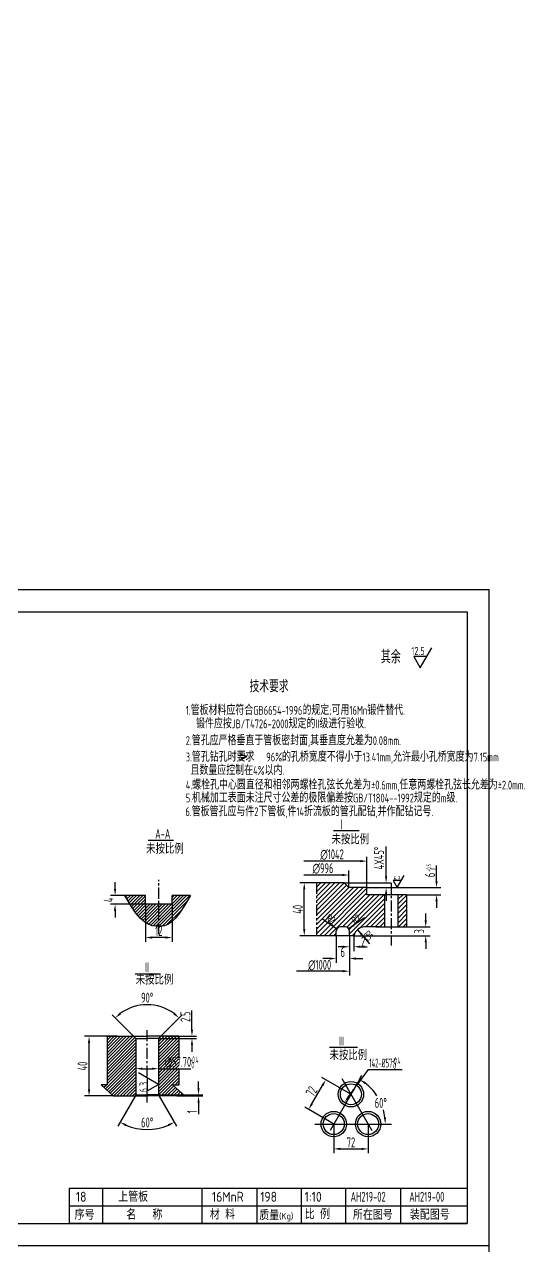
# Model space of a CAD drawing. Extents: x -1819 to 594, y -265 to 873.
# Drawn here: x -1095 to -871, y 304 to 856 of the extents above; entities that cross this region are included whole.
import ezdxf

# ---------------------------------------------------------------- set-up
doc = ezdxf.new("R2010")
doc.units = 0
doc.header["$LTSCALE"] = 2
doc.header["$MEASUREMENT"] = 0
doc.linetypes.add('CENTERX2', pattern=[4, 2.5, -0.5, 0.5, -0.5])
doc.linetypes.add('PHANTOMX2', pattern=[5, 2.5, -0.5, 0.5, -0.5, 0.5, -0.5])
doc.layers.get('0').update_dxf_attribs({"linetype": 'CONTINUOUS'})
doc.layers.get('DEFPOINTS').update_dxf_attribs({"linetype": 'CONTINUOUS'})
for name, color, linetype in [('16CEN', 6, 'CENTERX2'), ('16CON', 4, 'CONTINUOUS'), ('16CON2', 3, 'CONTINUOUS'), ('16DIM', 3, 'CONTINUOUS'), ('16TXT', 3, 'CONTINUOUS'), ('PHANTOMX2', 3, 'PHANTOMX2')]:
    doc.layers.add(name, color=color, linetype=linetype)
doc.styles.add('HZ', font='ascii.shx', dxfattribs={"width": 0.7, "bigfont": 'hztxt2.shx'})
doc.styles.get("Standard").update_dxf_attribs({"font": 'ascii.shx', "width": 0.75})
doc.dimstyles.get("Standard").update_dxf_attribs({"dimtxt": 4.5, "dimasz": 3, "dimexe": 2, "dimexo": 0.0625, "dimgap": 0.7, "dimtad": 1, "dimdec": 4, "dimzin": 0, "dimtxsty": 'HZ', "dimcen": 0.09, "dimazin": 3, "dimtfac": 1, "dimtdec": 4, "dimtofl": 0, "dimtmove": 0, "dimatfit": 3, "dimtolj": 1, "dimtzin": 0})

# ---------------------------------------------------------------- blocks, each defined once
blk = doc.blocks.new('*D257')
at = {"color": 0, "linetype": 'BYBLOCK'}
for p, q in [((-44.76, 786), (-44.76, 789)), ((-67.35, 783), (-42.76, 783)), ((-77.23, 779), (-42.76, 779)), ((-44.76, 776), (-44.76, 773))]:
    blk.add_line(p, q, dxfattribs=at)
for points in [[(-45.26, 786), (-44.26, 786), (-44.76, 783)], [(-45.26, 776), (-44.26, 776), (-44.76, 779)]]:
    blk.add_solid(points, dxfattribs=at)
at = {"layer": 'DEFPOINTS', "color": 0, "linetype": 'BYBLOCK'}
for p in [(-67.41, 783), (-44.76, 783), (-77.3, 779)]:
    blk.add_point(p, dxfattribs=at)
at = {"color": 0, "linetype": 'BYBLOCK', "insert": (-47.71, 781), "char_height": 4.5, "attachment_point": 5, "rotation": 90, "style": 'HZ'}
blk.add_mtext('\\A1;3', dxfattribs=at)
blk = doc.blocks.new('*D259')
at = {"color": 0, "linetype": 'BYBLOCK'}
for p, q in [((-94.22, 802.96), (-101.75, 802.96)), ((-99.75, 782), (-99.75, 799.96)), ((-94.22, 779), (-101.75, 779))]:
    blk.add_line(p, q, dxfattribs=at)
for points in [[(-100.25, 799.96), (-99.25, 799.96), (-99.75, 802.96)], [(-100.25, 782), (-99.25, 782), (-99.75, 779)]]:
    blk.add_solid(points, dxfattribs=at)
at = {"layer": 'DEFPOINTS', "color": 0, "linetype": 'BYBLOCK'}
for p in [(-99.75, 802.96), (-94.16, 802.96), (-94.16, 779)]:
    blk.add_point(p, dxfattribs=at)
at = {"color": 0, "linetype": 'BYBLOCK', "insert": (-102.7, 790.98), "char_height": 4.5, "attachment_point": 5, "rotation": 90, "style": 'HZ'}
blk.add_mtext('\\A1;40', dxfattribs=at)
blk = doc.blocks.new('*D256')
at = {"color": 0, "linetype": 'BYBLOCK'}
for p, q in [((-85.3, 778.94), (-85.3, 766.67)), ((-79.3, 778.94), (-79.3, 766.67)), ((-88.3, 768.67), (-91.3, 768.67)), ((-76.3, 768.67), (-73.3, 768.67))]:
    blk.add_line(p, q, dxfattribs=at)
for points in [[(-88.3, 769.17), (-88.3, 768.17), (-85.3, 768.67)], [(-76.3, 769.17), (-76.3, 768.17), (-79.3, 768.67)]]:
    blk.add_solid(points, dxfattribs=at)
at = {"layer": 'DEFPOINTS', "color": 0, "linetype": 'BYBLOCK'}
for p in [(-85.3, 779), (-79.3, 779), (-85.3, 768.67)]:
    blk.add_point(p, dxfattribs=at)
at = {"color": 0, "linetype": 'BYBLOCK', "insert": (-82.3, 771.62), "char_height": 4.5, "attachment_point": 5, "style": 'HZ'}
blk.add_mtext('\\A1;6', dxfattribs=at)
blk = doc.blocks.new('*D255')
at = {"color": 0, "linetype": 'BYBLOCK'}
for p, q in [((-80.9, 719.21), (-80.9, 706.03)), ((-65.33, 719.21), (-65.33, 706.03)), ((-77.9, 708.03), (-68.33, 708.03))]:
    blk.add_line(p, q, dxfattribs=at)
for points in [[(-77.9, 708.53), (-77.9, 707.53), (-80.9, 708.03)], [(-68.33, 708.53), (-68.33, 707.53), (-65.33, 708.03)]]:
    blk.add_solid(points, dxfattribs=at)
at = {"layer": 'DEFPOINTS', "color": 0, "linetype": 'BYBLOCK'}
for p in [(-80.9, 719.28), (-65.33, 719.28), (-65.33, 708.03)]:
    blk.add_point(p, dxfattribs=at)
at = {"color": 0, "linetype": 'BYBLOCK', "insert": (-73.12, 710.98), "char_height": 4.5, "attachment_point": 5, "style": 'HZ'}
blk.add_mtext('\\A1;72', dxfattribs=at)
blk = doc.blocks.new('*D253')
at = {"color": 0, "linetype": 'BYBLOCK'}
blk.add_line((-69.23, 739.49), (-68.22, 741.23), dxfattribs=at)
for start, end in [(33.1123, 52.6346), (7.3654, 15.9246)]:
    blk.add_arc((-80.9, 719.28), 23.35, start, end, dxfattribs=at)
for points in [[(-67, 737.42), (-66.45, 738.25), (-69.22, 739.5)], [(-57.24, 722.3), (-58.24, 722.24), (-57.55, 719.28)]]:
    blk.add_solid(points, dxfattribs=at)
at = {"layer": 'DEFPOINTS', "color": 0, "linetype": 'BYBLOCK'}
for p in [(-69.26, 739.44), (-63.01, 734.29), (-89.43, 719.28), (-54.69, 719.28), (-82.57, 716.38)]:
    blk.add_point(p, dxfattribs=at)
at = {"color": 0, "linetype": 'BYBLOCK', "insert": (-59.6, 728.86), "char_height": 4.5, "attachment_point": 5, "style": 'HZ'}
blk.add_mtext('\\A1;60°', dxfattribs=at)
blk = doc.blocks.new('*D254')
at = {"color": 0, "linetype": 'BYBLOCK'}
for p, q in [((-90.79, 728.45), (-86, 736.73)), ((-73.17, 732.79), (-86.24, 740.33)), ((-80.95, 719.31), (-94.02, 726.85))]:
    blk.add_line(p, q, dxfattribs=at)
for points in [[(-86.44, 736.98), (-85.57, 736.48), (-84.5, 739.33)], [(-91.22, 728.7), (-90.35, 728.2), (-92.29, 725.85)]]:
    blk.add_solid(points, dxfattribs=at)
at = {"layer": 'DEFPOINTS', "color": 0, "linetype": 'BYBLOCK'}
for p in [(-84.5, 739.33), (-73.12, 732.76), (-80.9, 719.28)]:
    blk.add_point(p, dxfattribs=at)
at = {"color": 0, "linetype": 'BYBLOCK', "insert": (-90.95, 734.07), "char_height": 4.5, "attachment_point": 5, "rotation": 60, "style": 'HZ'}
blk.add_mtext('\\A1;72', dxfattribs=at)
blk = doc.blocks.new('*D251')
at = {"color": 0, "linetype": 'BYBLOCK'}
for p, q in [((-177.11, 750.25), (-186.79, 759.93)), ((-164.72, 750.25), (-155.04, 759.93))]:
    blk.add_line(p, q, dxfattribs=at)
blk.add_arc((-170.91, 744.06), 20.45, 53.4137, 126.5863, dxfattribs=at)
for points in [[(-182.77, 760.1), (-183.43, 760.86), (-185.37, 758.52)], [(-158.4, 760.86), (-159.05, 760.1), (-156.45, 758.52)]]:
    blk.add_solid(points, dxfattribs=at)
at = {"layer": 'DEFPOINTS', "color": 0, "linetype": 'BYBLOCK'}
for p in [(-165.62, 763.81), (-177.06, 750.21), (-176.06, 749.21), (-165.76, 749.21), (-164.76, 750.21)]:
    blk.add_point(p, dxfattribs=at)
at = {"color": 0, "linetype": 'BYBLOCK', "insert": (-170.91, 767.68), "char_height": 4.5, "attachment_point": 5, "style": 'HZ'}
blk.add_mtext('\\A1;90°', dxfattribs=at)
blk = doc.blocks.new('*D249')
at = {"color": 0, "linetype": 'BYBLOCK'}
for p, q in [((-150.64, 753.21), (-150.64, 761.91)), ((-165.78, 749.21), (-148.64, 749.21)), ((-161.9, 750.21), (-148.64, 750.21)), ((-150.64, 746.21), (-150.64, 743.21))]:
    blk.add_line(p, q, dxfattribs=at)
for points in [[(-151.14, 753.21), (-150.14, 753.21), (-150.64, 750.21)], [(-151.14, 746.21), (-150.14, 746.21), (-150.64, 749.21)]]:
    blk.add_solid(points, dxfattribs=at)
at = {"layer": 'DEFPOINTS', "color": 0, "linetype": 'BYBLOCK'}
for p in [(-165.84, 749.21), (-161.97, 750.21), (-150.64, 750.21)]:
    blk.add_point(p, dxfattribs=at)
at = {"color": 0, "linetype": 'BYBLOCK', "insert": (-153.59, 759.06), "char_height": 4.5, "attachment_point": 5, "rotation": 90, "style": 'HZ'}
blk.add_mtext('\\A1;2.5', dxfattribs=at)
blk = doc.blocks.new('*D258')
at = {"color": 0, "linetype": 'BYBLOCK'}
for p, q in [((-184.52, 750.21), (-199.23, 750.21)), ((-197.23, 726.21), (-197.23, 747.21)), ((-186.06, 723.21), (-199.23, 723.21))]:
    blk.add_line(p, q, dxfattribs=at)
for points in [[(-197.73, 747.21), (-196.73, 747.21), (-197.23, 750.21)], [(-197.73, 726.21), (-196.73, 726.21), (-197.23, 723.21)]]:
    blk.add_solid(points, dxfattribs=at)
at = {"layer": 'DEFPOINTS', "color": 0, "linetype": 'BYBLOCK'}
for p in [(-197.23, 750.21), (-184.46, 750.21), (-186, 723.21)]:
    blk.add_point(p, dxfattribs=at)
at = {"color": 0, "linetype": 'BYBLOCK', "insert": (-200.18, 736.71), "char_height": 4.5, "attachment_point": 5, "rotation": 90, "style": 'HZ'}
blk.add_mtext('\\A1;40', dxfattribs=at)
blk = doc.blocks.new('*D250')
at = {"color": 0, "linetype": 'BYBLOCK'}
for p, q in [((-147.66, 726.71), (-147.66, 729.71)), ((-165.7, 723.71), (-145.66, 723.71)), ((-157.42, 723.21), (-145.66, 723.21)), ((-147.66, 720.21), (-147.66, 715.01))]:
    blk.add_line(p, q, dxfattribs=at)
for points in [[(-148.16, 726.71), (-147.16, 726.71), (-147.66, 723.71)], [(-148.16, 720.21), (-147.16, 720.21), (-147.66, 723.21)]]:
    blk.add_solid(points, dxfattribs=at)
at = {"layer": 'DEFPOINTS', "color": 0, "linetype": 'BYBLOCK'}
for p in [(-165.76, 723.71), (-157.48, 723.21), (-147.66, 723.21)]:
    blk.add_point(p, dxfattribs=at)
at = {"color": 0, "linetype": 'BYBLOCK', "insert": (-150.61, 716.11), "char_height": 4.5, "attachment_point": 5, "rotation": 90, "style": 'HZ'}
blk.add_mtext('\\A1;1', dxfattribs=at)
blk = doc.blocks.new('*D248')
at = {"color": 0, "linetype": 'BYBLOCK'}
for p, q in [((-165.76, 746.64), (-165.76, 733.54)), ((-176.06, 745.56), (-176.06, 733.54)), ((-173.06, 735.54), (-168.76, 735.54)), ((-165.76, 735.54), (-151.21, 735.54))]:
    blk.add_line(p, q, dxfattribs=at)
for points in [[(-173.06, 736.04), (-173.06, 735.04), (-176.06, 735.54)], [(-168.76, 736.04), (-168.76, 735.04), (-165.76, 735.54)]]:
    blk.add_solid(points, dxfattribs=at)
at = {"layer": 'DEFPOINTS', "color": 0, "linetype": 'BYBLOCK'}
for p in [(-165.76, 746.7), (-176.06, 745.62), (-165.76, 735.54)]:
    blk.add_point(p, dxfattribs=at)
at = {"color": 0, "linetype": 'BYBLOCK', "insert": (-156.99, 738.49), "char_height": 4.5, "attachment_point": 5, "style": 'HZ'}
blk.add_mtext('\\A1;∅57.70', dxfattribs=at)
blk = doc.blocks.new('*D252')
at = {"color": 0, "linetype": 'BYBLOCK'}
for p, q in [((-176.38, 723.16), (-184.22, 709.59)), ((-165.44, 723.16), (-157.61, 709.59))]:
    blk.add_line(p, q, dxfattribs=at)
blk.add_arc((-170.91, 732.63), 24.61, 246.9891, 293.0109, dxfattribs=at)
for points in [[(-180.76, 709.53), (-180.31, 710.43), (-183.22, 711.32)], [(-161.52, 710.43), (-161.07, 709.53), (-158.61, 711.32)]]:
    blk.add_solid(points, dxfattribs=at)
at = {"layer": 'DEFPOINTS', "color": 0, "linetype": 'BYBLOCK'}
for p in [(-176.35, 723.21), (-176.06, 723.71), (-165.76, 723.71), (-165.48, 723.21), (-175.19, 708.4)]:
    blk.add_point(p, dxfattribs=at)
at = {"color": 0, "linetype": 'BYBLOCK', "insert": (-170.91, 711.2), "char_height": 4.5, "attachment_point": 5, "style": 'HZ'}
blk.add_mtext('\\A1;60°', dxfattribs=at)
blk = doc.blocks.new('*D262')
at = {"color": 0, "linetype": 'BYBLOCK'}
for p, q in [((323.98, 123.87), (323.98, 126.87)), ((332.01, 120.87), (321.98, 120.87)), ((337.73, 116.87), (321.98, 116.87)), ((323.98, 113.87), (323.98, 110.87))]:
    blk.add_line(p, q, dxfattribs=at)
for points in [[(323.48, 123.87), (324.48, 123.87), (323.98, 120.87)], [(323.48, 113.87), (324.48, 113.87), (323.98, 116.87)]]:
    blk.add_solid(points, dxfattribs=at)
at = {"layer": 'DEFPOINTS', "color": 0, "linetype": 'BYBLOCK'}
for p in [(323.98, 120.87), (332.07, 120.87), (337.8, 116.87)]:
    blk.add_point(p, dxfattribs=at)
at = {"color": 0, "linetype": 'BYBLOCK', "insert": (321.03, 118.87), "char_height": 4.5, "attachment_point": 5, "rotation": 90, "style": 'HZ'}
blk.add_mtext('\\A1;4', dxfattribs=at)
blk = doc.blocks.new('*D261')
at = {"color": 0, "linetype": 'BYBLOCK'}
for p, q in [((337.8, 116.8), (337.8, 99.84)), ((349.8, 116.8), (349.8, 99.84)), ((346.8, 101.84), (340.8, 101.84))]:
    blk.add_line(p, q, dxfattribs=at)
for points in [[(340.8, 102.34), (340.8, 101.34), (337.8, 101.84)], [(346.8, 102.34), (346.8, 101.34), (349.8, 101.84)]]:
    blk.add_solid(points, dxfattribs=at)
at = {"layer": 'DEFPOINTS', "color": 0, "linetype": 'BYBLOCK'}
for p in [(337.8, 116.87), (349.8, 116.87), (337.8, 101.84)]:
    blk.add_point(p, dxfattribs=at)
at = {"color": 0, "linetype": 'BYBLOCK', "insert": (343.8, 104.79), "char_height": 4.5, "attachment_point": 5, "style": 'HZ'}
blk.add_mtext('\\A1;12', dxfattribs=at)
blk = doc.blocks.new('*D242')
at = {"color": 0, "linetype": 'BYBLOCK'}
for p, q in [((-361.41, 846.41), (-361.41, 852.49)), ((-261.41, 846.41), (-261.41, 852.49)), ((-358.41, 850.49), (-264.41, 850.49)), ((-932.01, 186.91), (-932.01, 200.41)), ((-950.1, 183.91), (-930.01, 183.91)), ((-947.91, 181.79), (-930.01, 181.79)), ((-932.01, 178.79), (-932.01, 175.79))]:
    blk.add_line(p, q, dxfattribs=at)
for points in [[(-358.41, 850.99), (-358.41, 849.99), (-361.41, 850.49)], [(-264.41, 850.99), (-264.41, 849.99), (-261.41, 850.49)], [(-932.51, 186.91), (-931.51, 186.91), (-932.01, 183.91)], [(-932.51, 178.79), (-931.51, 178.79), (-932.01, 181.79)]]:
    blk.add_solid(points, dxfattribs=at)
at = {"layer": 'DEFPOINTS', "color": 0, "linetype": 'BYBLOCK'}
for p in [(-361.41, 846.34), (-261.41, 850.49), (-261.41, 846.34), (-950.16, 183.91), (-932.01, 183.91), (-947.98, 181.79)]:
    blk.add_point(p, dxfattribs=at)
at = {"color": 0, "linetype": 'BYBLOCK', "insert": (-311.41, 853.44), "char_height": 4.5, "attachment_point": 5, "style": 'HZ'}
blk.add_mtext('\\A1;∅996', dxfattribs=at)
at = {"color": 0, "linetype": 'BYBLOCK', "insert": (-935.18, 195.16), "char_height": 4.5, "attachment_point": 5, "rotation": 90, "style": 'HZ'}
blk.add_mtext('\\A1;4X45°', dxfattribs=at)
blk = doc.blocks.new('*D243')
at = {"color": 0, "linetype": 'BYBLOCK'}
for p, q in [((-361.41, 838.68), (-361.41, 823.25)), ((-261.41, 838.68), (-261.41, 823.25)), ((-358.41, 825.25), (-264.41, 825.25)), ((-931.15, 470.72), (-931.15, 484.22)), ((-950.07, 467.72), (-929.15, 467.72)), ((-933.38, 465.62), (-929.15, 465.62)), ((-931.15, 462.62), (-931.15, 459.62))]:
    blk.add_line(p, q, dxfattribs=at)
for points in [[(-358.41, 825.75), (-358.41, 824.75), (-361.41, 825.25)], [(-264.41, 825.75), (-264.41, 824.75), (-261.41, 825.25)], [(-931.65, 470.72), (-930.65, 470.72), (-931.15, 467.72)], [(-931.65, 462.62), (-930.65, 462.62), (-931.15, 465.62)]]:
    blk.add_solid(points, dxfattribs=at)
at = {"layer": 'DEFPOINTS', "color": 0, "linetype": 'BYBLOCK'}
for p in [(-361.41, 838.74), (-261.41, 838.74), (-261.41, 825.25), (-950.13, 467.72), (-933.44, 465.62), (-931.15, 467.72)]:
    blk.add_point(p, dxfattribs=at)
at = {"color": 0, "linetype": 'BYBLOCK', "insert": (-311.41, 828.2), "char_height": 4.5, "attachment_point": 5, "style": 'HZ'}
blk.add_mtext('\\A1;∅1000', dxfattribs=at)
at = {"color": 0, "linetype": 'BYBLOCK', "insert": (-934.33, 478.97), "char_height": 4.5, "attachment_point": 5, "rotation": 90, "style": 'HZ'}
blk.add_mtext('\\A1;4X45°', dxfattribs=at)

msp = doc.modelspace()

# ---------------------------------------------------------------- hatches: boundary and pattern name
at = {"layer": '16CON2'}
h = msp.add_hatch(dxfattribs=at)
h.set_pattern_fill('ANSI31', color=256, scale=12, style=0)
h.set_pattern_definition([(45, (-868.463, -335.2094), (-1.0606602, 1.0606602), [])])
h.paths.add_polyline_path([(-962.62185, 443.79492), (-953.75987, 443.79492), (-953.75987, 445.79492, -0.414213562), (-951.75987, 447.79492), (-949.75987, 447.79492, -0.414213562), (-947.75987, 445.79492), (-947.75987, 443.79492), (-945.75987, 443.79492, -0.356393959), (-940.86089, 447.79492), (-933.9659, 447.79492), (-931.86979, 447.79492), (-931.86979, 462.38133), (-939.84564, 462.38133), (-939.84564, 465.6248), (-948.03888, 465.6248), (-950.1602, 467.74612), (-962.62185, 467.74612)])
h.paths.add_polyline_path([(-921.75867, 462.38133), (-925.86979, 462.38133), (-925.86979, 447.79492), (-921.75867, 447.79492)])
h.paths.add_polyline_path([(-947.73828, 452.31527), (-944.60604, 454.48636), (-941.61525, 450.17154), (-944.74749, 448.00045)], flags=24)
h.paths.add_polyline_path([(-956.414, 454.58622), (-953.28176, 452.41513), (-956.27255, 448.10031), (-959.40479, 450.2714)], flags=24)
h = msp.add_hatch(dxfattribs=at)
h.set_pattern_fill('ANSI31', color=256, scale=8, angle=-90, style=0)
h.set_pattern_definition([(45, (-1285.9195, -124.8863), (0.7071068, -0.7071068), [])])
h.paths.add_polyline_path([(-1034.03806, 458.01181), (-1034.03806, 448.06308), (-1032.84265, 448.09863), (-1031.47581, 448.32099), (-1030.03841, 448.87781), (-1028.4729, 449.92147), (-1026.72172, 451.60434), (-1024.72732, 454.07877), (-1022.43212, 457.49714), (-1019.77859, 462.01181), (-1028.03806, 462.01181), (-1028.03806, 458.01181)])
h.paths.add_polyline_path([(-1042.28243, 451.60434), (-1040.3756, 449.92147), (-1038.64701, 448.87781), (-1037.06325, 448.32099), (-1035.59088, 448.09863), (-1034.1965, 448.05837), (-1034.03806, 448.06308), (-1034.03806, 458.01181), (-1040.03806, 458.01181), (-1040.03806, 462.01181), (-1049.4066, 462.01181), (-1046.76451, 457.49714), (-1044.40093, 454.07877)])
h = msp.add_hatch(dxfattribs=at)
h.set_pattern_fill('ANSI31', color=256, scale=8, style=0)
h.set_pattern_definition([(45, (-943.0875, -433.8215), (-0.7071068, 0.7071068), [])])
h.paths.add_polyline_path([(-1044.47015, 397.26897), (-1045.47015, 398.26897), (-1057.47792, 398.26897), (-1057.47792, 376.35124), (-1060.20159, 376.35124), (-1054.66161, 371.26897), (-1044.75882, 371.26897), (-1044.47015, 371.76897)])
h.paths.add_polyline_path([(-1024.94524, 398.26897), (-1033.17015, 398.26897), (-1034.17015, 397.26897), (-1034.17015, 371.76897), (-1033.88147, 371.26897), (-1022.294, 371.26897), (-1027.66891, 376.19981), (-1024.94524, 376.19981)])
h.paths.add_polyline_path([(-1031.59515, 389.92236), (-1018.41515, 389.92236), (-1018.41515, 383.17236), (-1031.59515, 383.17236)], flags=9)

# ---------------------------------------------------------------- linework, layer by layer
for p, q in [((-1279.95884, 590.51154), (-894.45884, 590.51154)), ((-894.45884, 590.51154), (-894.45884, 313.51154)), ((-1279.95884, 313.51154), (-894.45884, 313.51154))]:
    msp.add_line(p, q)
at = {"color": 3, "linetype": 'BYBLOCK'}
for p, q in [((-942.84564, 477.5785), (-968.39979, 477.5785)), ((-939.84564, 464.06557), (-939.84564, 479.5785)), ((-908.31772, 468.6248), (-908.31772, 475.5248)), ((-951.03888, 471.27594), (-968.39979, 471.27594)), ((-948.03888, 465.6873), (-948.03888, 473.27594)), ((-939.78314, 465.6248), (-906.31772, 465.6248)), ((-921.69617, 462.38133), (-906.31772, 462.38133)), ((-908.31772, 459.38133), (-908.31772, 456.38133)), ((-947.75987, 433.17327), (-947.75987, 425.74888)), ((-950.75987, 427.74888), (-971.75102, 427.74888))]:
    msp.add_line(p, q, dxfattribs=at)
for points in [[(-942.84564, 478.0785), (-942.84564, 477.0785), (-939.84564, 477.5785)], [(-951.03888, 471.77594), (-951.03888, 470.77594), (-948.03888, 471.27594)], [(-908.81772, 468.6248), (-907.81772, 468.6248), (-908.31772, 465.6248)], [(-908.81772, 459.38133), (-907.81772, 459.38133), (-908.31772, 462.38133)], [(-950.75987, 428.24888), (-950.75987, 427.24888), (-947.75987, 427.74888)]]:
    msp.add_solid(points, dxfattribs=at)
at = {"layer": '16CEN'}
for p, q in [((-1034.03806, 444.57001), (-1034.03806, 469.11914)), ((-928.86979, 467.78712), (-928.86979, 439.36812)), ((-1039.32015, 380.0682), (-1039.32015, 401.03474)), ((-1039.32015, 368.33838), (-1039.32015, 373.15797))]:
    msp.add_line(p, q, dxfattribs=at)
at = {"layer": '16CON'}
for p, q in [((-1040.03806, 458.01181), (-1040.03806, 462.01181)), ((-1028.03806, 458.01181), (-1028.03806, 462.01181)), ((-931.86979, 462.38133), (-931.86979, 447.79492)), ((-925.86979, 462.38133), (-925.86979, 447.79492)), ((-945.75987, 443.79492), (-962.62185, 443.79492)), ((-949.75987, 447.79492), (-951.75987, 447.79492)), ((-933.9659, 447.79492), (-940.86089, 447.79492)), ((-1057.47792, 398.26897), (-1039.32015, 398.26897)), ((-1024.94524, 398.26897), (-1039.32015, 398.26897)), ((-1044.47015, 397.26897), (-1044.47015, 371.76897)), ((-1044.47015, 397.26897), (-1039.32015, 397.26897)), ((-1034.17015, 397.26897), (-1039.32015, 397.26897)), ((-1034.17015, 397.26897), (-1034.17015, 371.76897)), ((-1054.66161, 371.26897), (-1039.32015, 371.26897)), ((-1044.47015, 371.76897), (-1044.75882, 371.26897)), ((-1044.47015, 371.76897), (-1039.32015, 371.76897)), ((-1034.17015, 371.76897), (-1039.32015, 371.76897)), ((-1022.294, 371.26897), (-1039.32015, 371.26897)), ((-1034.17015, 371.76897), (-1033.88147, 371.26897))]:
    msp.add_line(p, q, dxfattribs=at)
for points in [[(-933.9659, 447.79492), (-921.75867, 447.79492), (-921.75867, 462.38133), (-939.84564, 462.38133), (-939.84564, 465.6248), (-948.03888, 465.6248), (-950.1602, 467.74612), (-962.62185, 467.74612)], [(-1040.03806, 462.01181), (-1049.4066, 462.01181)], [(-1019.77859, 462.01181), (-1028.03806, 462.01181)], [(-1028.03806, 458.01181), (-1040.03806, 458.01181)], [(-953.75987, 443.79492), (-953.75987, 445.79492)], [(-947.75987, 443.79492), (-947.75987, 445.79492)], [(-1044.47015, 397.26897), (-1045.47015, 398.26897)], [(-1034.17015, 397.26897), (-1033.17015, 398.26897)]]:
    msp.add_lwpolyline(points, dxfattribs=at)
for centre, radius in [((-947.07349, 372.00984), 5.75), ((-947.07349, 372.00984), 4.75), ((-954.85678, 358.52879), 5.75), ((-954.85678, 358.52879), 4.75), ((-939.2902, 358.52879), 5.75), ((-939.2902, 358.52879), 4.75)]:
    msp.add_circle(centre, radius, dxfattribs=at)
for centre, radius, start, end in [((-951.75987, 445.79492), 2, 90, 180), ((-949.75987, 445.79492), 2, 0, 90), ((-940.86089, 442.79492), 5, 90, 168.463041)]:
    msp.add_arc(centre, radius, start, end, dxfattribs=at)
at = {"layer": '16CON2'}
for p, q in [((-1725.45884, 600.51154), (-884.45884, 600.51154)), ((-884.45884, 6.51154), (-884.45884, 600.51154)), ((-997.30641, 526.16078), (-994.3574, 525.07781)), ((-994.3574, 525.07781), (-996.97874, 523.94445)), ((-994.3322, 524.75039), (-996.52505, 523.56667)), ((-1038.88116, 487.11789), (-1027.33411, 487.11789)), ((-954.92818, 491.39495), (-943.38113, 491.39495)), ((-1044.80048, 426.54652), (-1033.25343, 426.54652)), ((-956.82251, 393.36436), (-944.12332, 393.36436)), ((-943.21649, 378.69035), (-956.52776, 355.63457)), ((-951.16146, 379.0904), (-937.61922, 355.63457)), ((-963.39048, 358.52879), (-928.65116, 358.52879)), ((-1304.95884, 303.51154), (-884.45884, 303.51154))]:
    msp.add_line(p, q, dxfattribs=at)
at = {"layer": '16CON2', "color": 3, "linetype": 'BYBLOCK'}
for p, q in [((-947.75987, 443.73242), (-947.75987, 436.80208)), ((-945.75987, 443.73242), (-945.75987, 436.80208)), ((-950.75987, 438.80208), (-952.90105, 438.80208)), ((-942.75987, 438.80208), (-939.75987, 438.80208))]:
    msp.add_line(p, q, dxfattribs=at)
at = {"layer": '16CON2'}
msp.add_lwpolyline([(-1019.77859, 462.01181), (-1022.43212, 457.49714), (-1024.72732, 454.07877), (-1026.72172, 451.60434), (-1028.4729, 449.92147), (-1030.03841, 448.87781), (-1031.47581, 448.32099), (-1032.84265, 448.09863), (-1034.1965, 448.05837), (-1035.59088, 448.09863), (-1037.06325, 448.32099), (-1038.64701, 448.87781), (-1040.3756, 449.92147), (-1042.28243, 451.60434), (-1044.40093, 454.07877), (-1046.76451, 457.49714), (-1049.4066, 462.01181)], dxfattribs=at)
at = {"layer": '16CON2', "color": 3, "linetype": 'BYBLOCK'}
for p in [(-947.75987, 443.79492), (-947.75987, 438.80208)]:
    msp.add_point(p, dxfattribs=at)
for points in [[(-950.75987, 439.30208), (-950.75987, 438.30208), (-947.75987, 438.80208)], [(-942.75987, 439.30208), (-942.75987, 438.30208), (-945.75987, 438.80208)]]:
    msp.add_solid(points, dxfattribs=at)
at = {"layer": '16DIM', "color": 3, "linetype": 'BYBLOCK'}
for p, q in [((-960.00192, 451.50783), (-953.40362, 446.93427)), ((-940.91187, 451.92785), (-948.11613, 446.93427)), ((-938.48139, 440.06917), (-944.14909, 446.56158)), ((-1028.6391, 398.26897), (-1025.94544, 398.26897)), ((-944.43677, 375.96633), (-939.12186, 383.22895)), ((-948.27546, 370.7209), (-946.20847, 373.54536))]:
    msp.add_line(p, q, dxfattribs=at)
at = {"layer": '16DIM', "color": 3}
msp.add_line((-939.12186, 383.22895), (-923.95227, 383.22895), dxfattribs=at)
at = {"layer": '16DIM', "color": 3, "linetype": 'BYBLOCK'}
for p in [(-1028.7016, 398.26897), (-1027.94544, 398.26897)]:
    msp.add_point(p, dxfattribs=at)
for points in [[(-955.58439, 449.05422), (-956.15407, 448.23235), (-953.40362, 446.93427)], [(-945.93536, 449.05422), (-945.36568, 448.23235), (-948.11613, 446.93427)], [(-941.79951, 444.63041), (-942.55284, 443.97277), (-944.14909, 446.56158)], [(-946.61197, 373.84065), (-945.80498, 373.25008), (-944.43677, 375.96633)], [(-948.67895, 371.01619), (-947.87196, 370.42562), (-950.04716, 368.29994)]]:
    msp.add_solid(points, dxfattribs=at)
at = {"layer": '16TXT'}
for p, q in [((-1074.45884, 329.51154), (-894.45884, 329.51154)), ((-1074.45884, 313.51154), (-1074.45884, 329.51154)), ((-1059.45884, 313.51154), (-1059.45884, 329.51154)), ((-1014.45884, 313.51154), (-1014.45884, 329.51154)), ((-989.45884, 313.51154), (-989.45884, 329.51154)), ((-969.45884, 313.51154), (-969.45884, 329.51154)), ((-949.45884, 313.51154), (-949.45884, 329.51154)), ((-924.45884, 313.51154), (-924.45884, 329.51154)), ((-1074.45884, 321.51154), (-894.45884, 321.51154)), ((-894.45884, 313.51154), (-1074.45884, 313.51154))]:
    msp.add_line(p, q, dxfattribs=at)
at = {"layer": '16TXT', "color": 3}
for points in [[(-912.58328, 570.28749), (-918.60625, 570.28749), (-915.75326, 565.15765), (-910.47954, 574.20207)], [(-924.26898, 468.72605), (-927.91016, 468.72605), (-926.18539, 465.6248), (-922.99716, 471.09261)], [(-1039.29184, 379.57146), (-1039.29184, 373.54849), (-1034.162, 376.40148), (-1043.20642, 381.6752)]]:
    msp.add_lwpolyline(points, dxfattribs=at)
at = {"layer": '16TXT'}
for points in [[(-1057.47792, 398.46039), (-1057.47792, 376.35124), (-1060.20159, 376.35124), (-1054.66161, 371.26897)], [(-1024.94524, 398.30895), (-1024.94524, 388.7475)], [(-1024.94524, 383.45386), (-1024.94524, 376.19981), (-1027.66891, 376.19981), (-1022.294, 371.26897)]]:
    msp.add_lwpolyline(points, dxfattribs=at)
at = {"layer": 'DEFPOINTS', "color": 0, "linetype": 'BYBLOCK'}
for p in [(-948.03888, 465.6248), (-939.84564, 465.6248), (-939.84564, 464.00307), (-921.75867, 462.38133), (-953.40362, 446.93427), (-948.11613, 446.93427), (-945.75987, 443.79492), (-944.14909, 446.56158), (-940.86089, 442.79492), (-947.75987, 431.46317), (-1045.47015, 398.26897), (-1044.47015, 397.26897), (-1044.47015, 397.26897), (-944.43677, 375.96633), (-1049.76113, 371.26897), (-1044.75882, 371.26897), (-1044.47015, 371.76897), (-1044.47015, 371.76897), (-944.26829, 375.84303), (-949.87868, 368.17664)]:
    msp.add_point(p, dxfattribs=at)
at = {"layer": 'DEFPOINTS', "color": 3, "linetype": 'BYBLOCK'}
msp.add_point((-908.31772, 465.6248), dxfattribs=at)
at = {"layer": 'PHANTOMX2'}
msp.add_line((-962.62185, 467.74612), (-962.62185, 443.79492), dxfattribs=at)

# ---------------------------------------------------------------- texts
at = {"color": 3, "linetype": 'BYBLOCK', "char_height": 4.5, "attachment_point": 5, "style": 'HZ'}
for s, insert in [('\\A1;∅1042', (-955.62271, 480.5285)), ('\\A1;∅996', (-959.71933, 474.22594)), ('\\A1;∅1000', (-961.25545, 430.50193))]:
    msp.add_mtext(s, dxfattribs=dict(at, insert=insert))
at = {"color": 3, "linetype": 'BYBLOCK', "insert": (-911.26772, 470.42352), "char_height": 4.5, "attachment_point": 5, "rotation": 90, "style": 'HZ'}
msp.add_mtext('\\A1; 6', dxfattribs=at)
at = {"layer": '16CON2', "style": 'HZ', "width": 0.7}
for s, height, p in [('A-A', 4.5, (-1035.69696, 487.67304)), ('I', 4.5, (-951.74398, 491.9501)), ('未按比例', 4.5, (-955.85381, 485.18712)), ('未按比例', 4.5, (-1039.80679, 480.91006)), ('II', 4.5, (-1040.23843, 427.25421)), ('未按比例', 4.5, (-1044.5152, 421.68471)), ('III', 4, (-952.48967, 394.10193)), ('未按比例', 4.5, (-956.77485, 387.48479))]:
    msp.add_text(s, height=height, dxfattribs=at).set_placement(p)
for s, p in [('+0.5', (-910.77202, 472.73527)), ('0', (-908.86595, 473.54594))]:
    msp.add_text(s, height=2, rotation=90, dxfattribs=at).set_placement(p)
at = {"layer": '16CON2', "color": 3, "linetype": 'BYBLOCK', "insert": (-941.55447, 441.16365), "char_height": 4.5, "attachment_point": 5, "style": 'HZ'}
msp.add_mtext('\\A1;2', dxfattribs=at)
at = {"layer": '16DIM', "width": 0.5}
for s, height, p in [('+0.4', 3, (-1019.97029, 386.13057)), ('142-%%C57.7', 4, (-938.77481, 384.1599)), ('+0.4', 3, (-928.55872, 385.76138)), ('0', 3, (-1019.27657, 383.6686)), ('0', 3, (-927.865, 383.29941))]:
    msp.add_text(s, height=height, dxfattribs=at).set_placement(p)
at = {"layer": '16DIM', "color": 3, "linetype": 'BYBLOCK', "char_height": 3.5, "attachment_point": 5, "style": 'HZ'}
for s, insert, rotation in [('\\A1;R2', (-956.34328, 451.34326), 325.272525), ('\\A1;R2', (-944.67676, 451.2434), 34.727475), ('\\A1;R5', (-939.15489, 443.78424), 311.120105)]:
    msp.add_mtext(s, dxfattribs=dict(at, insert=insert, rotation=rotation))
at = {"layer": '16TXT', "color": 3, "style": 'HZ'}
for s, height, width, p in [('其余', 6, 0.75, (-933.50517, 567.08134)), ('12.5', 3.6, 0.75, (-919.73751, 570.93024)), ('技术要求', 5.5, 0.7, (-992.99454, 554.03241)), ('1.管板材料应符合GB6654-1996的规定;可用16Mn锻件替代.', 4, 0.75, (-1021.86034, 543.83055)), ('锻件应按JB/T4726-2000规定的II级进行验收.', 4, 0.75, (-1017.18469, 537.72252)), ('2.管孔应严格垂直于管板密封面,其垂直度允差为0.08mm.', 4, 0.75, (-1021.86034, 530.1216)), ('3.管孔钻孔时要求   96%的孔桥宽度不得小于13.41mm,允许最小孔桥宽度为7.15mm ', 4, 0.75, (-1021.86034, 522.6796)), (' 且数量应控制在4%以内.', 4, 0.75, (-1021.50348, 516.61783)), ('4.螺栓孔中心圆直径和相邻两螺栓孔弦长允差为%%P0.6mm,任意两螺栓孔弦长允差为%%P2.0mm.', 4, 0.75, (-1021.86034, 510.01343)), ('5.机械加工表面未注尺寸公差的极限偏差按GB/T1804--1992规定的m级.', 4, 0.75, (-1021.86034, 504.14113)), ('6.管板管孔应与件2下管板,件14折流板的管孔配钻,并作配钻记号.', 4, 0.75, (-1022.01719, 497.96845)), ('6.3', 2.176379, 0.75, (-927.66667, 468.65895))]:
    msp.add_text(s, height=height, dxfattribs=dict(at, width=width)).set_placement(p)
at = {"layer": '16TXT', "color": 3, "style": 'HZ', "width": 0.75}
msp.add_text('6.3', height=3.6, rotation=90, dxfattribs=at).set_placement((-1039.21317, 372.88345))
at = {"layer": '16TXT', "style": 'HZ'}
for s, height, p in [(' 18', 4.5, (-1074.06236, 323.36446)), ('上管板', 4.5, (-1052.42602, 323.36446)), ('16MnR', 4.5, (-1010.01021, 323.36446)), ('198', 4.5, (-988.15963, 323.36446)), ('1:10', 4.5, (-968.02284, 323.36446)), ('序号', 4.5, (-1072.16722, 315.19904)), ('名   称', 4.5, (-1048.76479, 315.30426)), ('材 料', 4.5, (-1010.96292, 315.36057)), ('质量', 4.5, (-988.58188, 315.0043)), ('(Kg)', 3, (-979.59544, 315.3436)), ('比 例', 4.5, (-968.00625, 315.48737)), ('所在图号', 4.5, (-946.15972, 315.19489)), ('装配图号', 4.5, (-920.38572, 315.24958))]:
    msp.add_text(s, height=height, dxfattribs=at).set_placement(p)
at = {"layer": '16TXT', "style": 'HZ', "width": 0.7}
for s, p in [('AH219-02', (-947.24337, 323.36446)), ('AH219-00', (-920.67993, 323.36446))]:
    msp.add_text(s, height=4.5, dxfattribs=at).set_placement(p)

# ---------------------------------------------------------------- dimensions: what is measured, and where the dimension line sits
at = {"layer": '16CON2'}
for base, p1, p2, picture, middle in [((-932.00751, 183.90826), (-947.97669, 181.78694), (-950.1602, 183.90826), '*D242', (-935.18251, 195.15826)), ((-931.15046, 467.71503), (-933.44119, 465.6248), (-950.12911, 467.71503), '*D243', (-934.32546, 478.96503))]:
    dim = msp.add_linear_dim(base=base, p1=p1, p2=p2, angle=90, text='4X45%%D', dimstyle='STANDARD', dxfattribs=at)
    dim.commit()
    dim.dimension.update_dxf_attribs({"geometry": picture, "text_midpoint": middle})
for base, p1, p2, text, picture, middle, set_off in [((-968.21037, 467.74612), (-962.62185, 443.79492), (-962.62185, 467.74612), '40', '*D259', (-971.16037, 455.77052), (-868.46296, -335.20941)), ((-913.21853, 447.79492), (-945.75987, 443.79492), (-935.87768, 447.79492), '3', '*D257', (-916.16853, 445.79492), (-868.46296, -335.20941)), ((-1065.63475, 398.26897), (-1054.40743, 371.26897), (-1052.86327, 398.26897), '40', '*D258', (-1068.58475, 384.76897), (-868.40635, -351.94152))]:
    dim = msp.add_linear_dim(base=base, p1=p1, p2=p2, angle=90, text=text, dimstyle='STANDARD', dxfattribs=at)
    dim.commit()
    dim.dimension.update_dxf_attribs({"geometry": picture, "text_midpoint": middle, "insert": set_off})
dim = msp.add_linear_dim(base=(-953.75987, 433.46317), p1=(-947.75987, 443.79492), p2=(-953.75987, 443.79492), text='6', dimstyle='STANDARD', override={"dimtxt": 4.5, "dimasz": 3, "dimexe": 2, "dimgap": 0.7, "dimtad": 1, "dimtih": 0, "dimtoh": 0, "dimtxsty": 'HZ'}, dxfattribs=at)
dim.commit()
dim.dimension.update_dxf_attribs({"geometry": '*D256', "text_midpoint": (-950.75987, 436.41317), "insert": (-868.46296, -335.20941)})
for p2, distance, picture, middle in [((-947.07349, 372.00984), 13.1497, '*D254', (-964.90788, 373.31916)), ((-939.2902, 358.52879), -11.24245, '*D255', (-947.07349, 350.23634))]:
    dim = msp.add_aligned_dim(p1=(-954.85678, 358.52879), p2=p2, distance=distance, text='72', dimstyle='STANDARD', dxfattribs=at)
    dim.commit()
    dim.dimension.update_dxf_attribs({"geometry": picture, "text_midpoint": middle, "insert": (-873.95799, -360.74775)})
dim = msp.add_angular_dim_2l(base=(-936.96709, 373.54002), line1=((-943.21649, 378.69035), (-956.52776, 355.63457)), line2=((-963.39048, 358.52879), (-928.65116, 358.52879)), text='60%%D', dimstyle='STANDARD', override={"dimtih": 1, "dimtoh": 1}, dxfattribs=at)
dim.commit()
dim.dimension.update_dxf_attribs({"geometry": '*D253', "text_midpoint": (-933.55998, 368.11128), "dimtype": 162, "insert": (-873.95799, -360.74775)})
at = {"layer": '16DIM'}
for base, p1, p2, angle, text, picture, middle, set_off in [((-1053.85217, 462.01181), (-1040.03806, 458.01181), (-1045.76251, 462.01181), 270, '4', '*D262', (-1056.80217, 460.01181), (-1377.8355, 341.14447)), ((-1040.03806, 442.98439), (-1028.03806, 458.01181), (-1040.03806, 458.01181), 180, '12', '*D261', (-1034.03806, 445.93439), (-1377.8355, 341.14447)), ((-1019.05003, 398.26897), (-1034.25111, 397.26897), (-1030.37175, 398.26897), 90, '2.5', '*D249', (-1022.00003, 407.11897), (-868.40635, -351.94152)), ((-1016.06952, 371.26897), (-1034.17015, 371.76897), (-1025.8844, 371.26897), 90, '1', '*D250', (-1019.01952, 364.16897), (-868.40635, -351.94152))]:
    dim = msp.add_linear_dim(base=base, p1=p1, p2=p2, angle=angle, text=text, dimstyle='STANDARD', override={"dimtxt": 4.5, "dimasz": 3, "dimexe": 2, "dimgap": 0.7, "dimtad": 1, "dimtih": 0, "dimtoh": 0, "dimtxsty": 'HZ'}, dxfattribs=at)
    dim.commit()
    dim.dimension.update_dxf_attribs({"geometry": picture, "text_midpoint": middle, "insert": set_off})
for base, line1, line2, text, picture, middle in [((-1034.02786, 411.87007), ((-1034.17015, 397.26897), (-1033.17015, 398.26897)), ((-1044.47015, 397.26897), (-1045.47015, 398.26897)), '90%%D', '*D251', (-1039.32015, 415.74181)), ((-1043.59344, 356.45399), ((-1034.17015, 371.76897), (-1033.88147, 371.26897)), ((-1044.47015, 371.76897), (-1044.75882, 371.26897)), '60%%D', '*D252', (-1039.32015, 359.25512))]:
    dim = msp.add_angular_dim_2l(base=base, line1=line1, line2=line2, text=text, dimstyle='STANDARD', override={"dimtxt": 4.5, "dimasz": 3, "dimexe": 2, "dimgap": 0.7, "dimtad": 1, "dimtih": 0, "dimtoh": 0, "dimtxsty": 'HZ'}, dxfattribs=at)
    dim.commit()
    dim.dimension.update_dxf_attribs({"geometry": picture, "text_midpoint": middle, "insert": (-868.40635, -351.94152)})
dim = msp.add_linear_dim(base=(-1034.17015, 383.59736), p1=(-1044.47015, 393.67952), p2=(-1034.17015, 394.75729), text='%%C57.70', dimstyle='STANDARD', override={"dimtxt": 4.5, "dimasz": 3, "dimexe": 2, "dimgap": 0.7, "dimtad": 1, "dimtih": 0, "dimtoh": 0, "dimtxsty": 'HZ'}, dxfattribs=at)
dim.commit()
dim.dimension.update_dxf_attribs({"geometry": '*D248', "text_midpoint": (-1025.39515, 386.54736), "insert": (-868.40635, -351.94152)})

doc.saveas('drawing.dxf')
